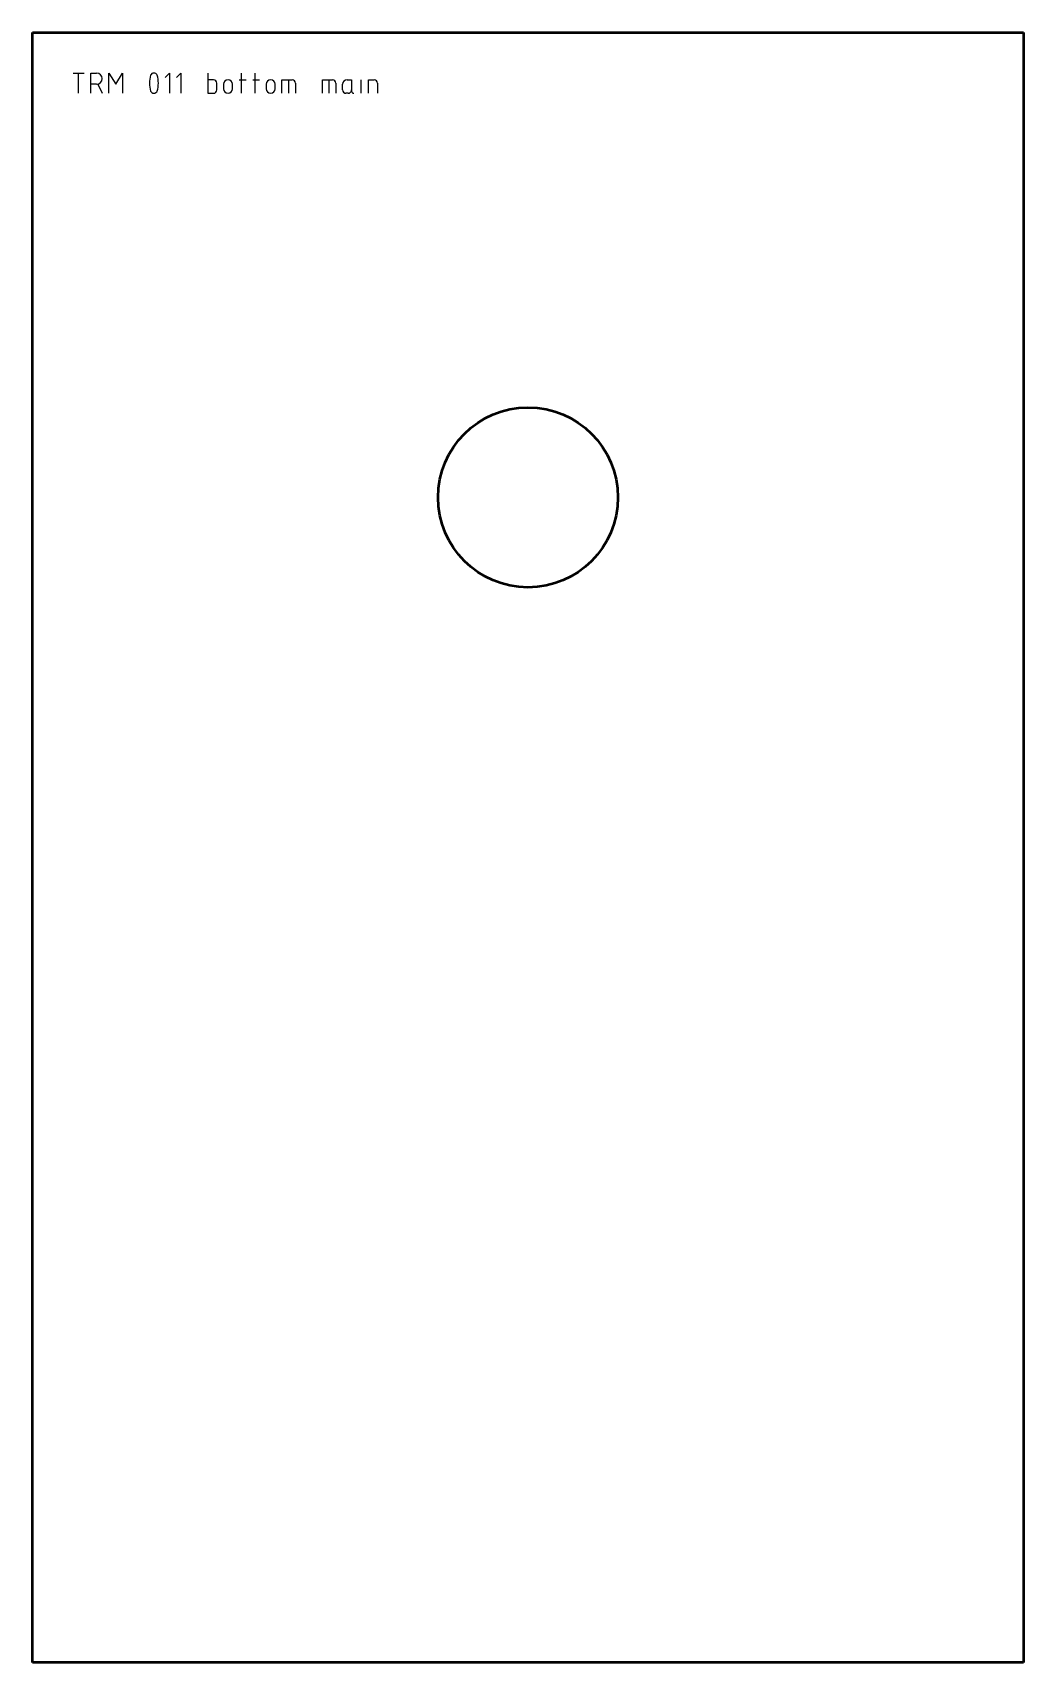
# Model space of a CAD drawing. Header units: millimetres. Extents: x 0 to 490, y 0 to 806.
import ezdxf

# ---------------------------------------------------------------- set-up
doc = ezdxf.new("R2010")
doc.units = ezdxf.units.MM
for name, color, linetype, lineweight in [('IV_INTERIOR_PROFILES', 7, 'Continuous', 50), ('IV_MARK_SURFACE', 2, 'Continuous', 25), ('IV_OUTER_PROFILE', 7, 'Continuous', 50)]:
    doc.layers.add(name, color=color, linetype=linetype, lineweight=lineweight)

msp = doc.modelspace()

# ---------------------------------------------------------------- linework, layer by layer
at = {"layer": 'IV_INTERIOR_PROFILES'}
msp.add_circle((245, 576.14), 44.5, dxfattribs=at)
at = {"layer": 'IV_MARK_SURFACE'}
for p, q in [((19.99, 786), (22.77, 786)), ((22.77, 776), (22.77, 786)), ((22.77, 786), (25.55, 786)), ((28.88, 780.44), (28.88, 786)), ((28.88, 786), (31.66, 786)), ((37.77, 776), (37.77, 786)), ((37.77, 786), (41.1, 780.44)), ((41.1, 780.44), (44.44, 786)), ((44.44, 786), (44.44, 776)), ((65.55, 783.77), (67.77, 786)), ((67.77, 786), (67.77, 776)), ((71.1, 783.77), (73.33, 786)), ((73.33, 786), (73.33, 776)), ((86.66, 786), (86.66, 782.66)), ((86.66, 782.66), (86.66, 776)), ((89.44, 782.66), (86.66, 782.66)), ((102.21, 782.66), (103.33, 782.66)), ((103.33, 782.66), (103.33, 786)), ((103.33, 776), (103.33, 782.66)), ((103.33, 782.66), (105.55, 782.66)), ((108.88, 782.66), (109.99, 782.66)), ((109.99, 782.66), (109.99, 786)), ((109.99, 776), (109.99, 782.66)), ((109.99, 782.66), (112.21, 782.66)), ((123.33, 782.66), (126.66, 782.66)), ((123.33, 776), (123.33, 782.66)), ((126.66, 782.66), (128.33, 782.66)), ((126.66, 776), (126.66, 782.66)), ((143.33, 782.66), (146.66, 782.66)), ((143.33, 776), (143.33, 782.66)), ((146.66, 782.66), (148.33, 782.66)), ((146.66, 776), (146.66, 782.66)), ((155.55, 782.66), (157.77, 782.66)), ((157.77, 782.66), (157.77, 777.66)), ((162.49, 776), (162.49, 782.66)), ((166.1, 776), (166.1, 782.66)), ((166.1, 782.66), (168.88, 782.66)), ((31.66, 780.44), (28.88, 780.44)), ((28.88, 776), (28.88, 780.44)), ((32.21, 780.44), (34.44, 776)), ((86.66, 776), (89.44, 776)), ((91.1, 777.66), (91.1, 781)), ((94.44, 780.44), (94.44, 778.22)), ((98.88, 778.22), (98.88, 780.44)), ((115.55, 780.44), (115.55, 778.22)), ((119.99, 778.22), (119.99, 780.44)), ((129.99, 781), (129.99, 776)), ((149.99, 781), (149.99, 776)), ((153.33, 777.66), (153.33, 780.44)), ((156.1, 776), (154.99, 776)), ((157.77, 777.66), (157.77, 777.11)), ((170.55, 781), (170.55, 776))]:
    msp.add_line(p, q, dxfattribs=at)
for centre, radius, start, end in [((31.66, 783.22), 2.78, 270, 90), ((71.77, 781), 13.99, 163.86614, 196.13386), ((59.99, 784.2), 1.8, 22.4119, 157.5881), ((48.22, 781), 13.99, 343.86614, 16.13386), ((89.44, 781), 1.67, 0, 90), ((96.66, 780.44), 2.22, 0, 180), ((117.77, 780.44), 2.22, 0, 180), ((128.33, 781), 1.67, 0, 90), ((148.33, 781), 1.67, 0, 90), ((155.55, 780.44), 2.22, 90, 180), ((168.88, 781), 1.67, 0, 90), ((59.99, 777.82), 1.81, 203.03732, 336.96268), ((89.44, 777.66), 1.67, 270, 0), ((96.66, 778.22), 2.22, 180, 0), ((117.77, 778.22), 2.22, 180, 0), ((154.99, 777.66), 1.67, 180, 270), ((156.1, 777.66), 1.67, 270, 0), ((158.88, 777.11), 1.11, 180, 270)]:
    msp.add_arc(centre, radius, start, end, dxfattribs=at)
at = {"layer": 'IV_OUTER_PROFILE'}
for p, q in [((0, 0), (0, 806)), ((0, 806), (490, 806)), ((490, 806), (490, 0)), ((490, 0), (0, 0))]:
    msp.add_line(p, q, dxfattribs=at)

doc.saveas('drawing.dxf')
